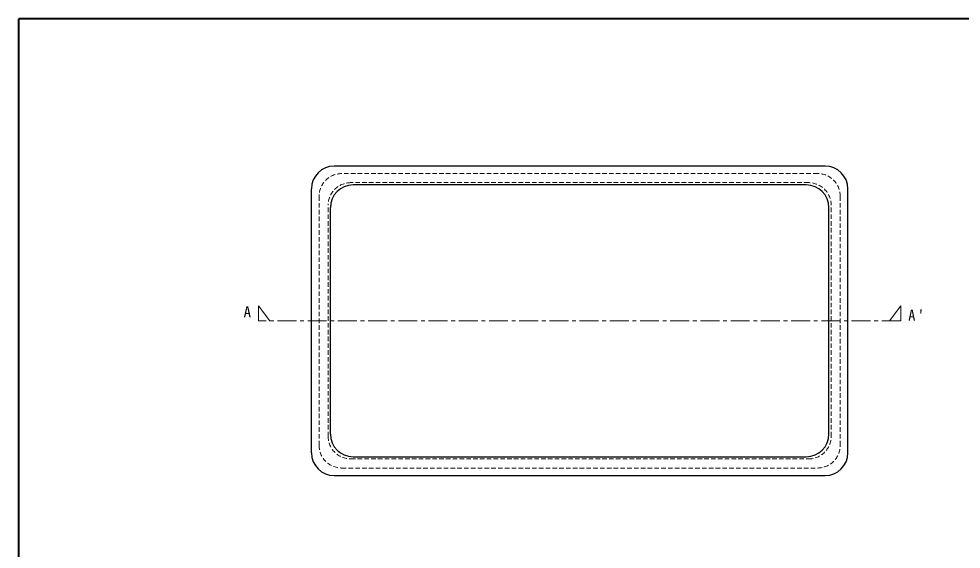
# Model space of a CAD drawing. Units: millimetres, scale not verified. Extents: x -1061 to 964, y -679 to 726.
# Drawn here: x -1061 to 186, y 23 to 726 of the extents above; entities that cross this region are included whole.
import ezdxf
from ezdxf.enums import TextEntityAlignment as Align

# ---------------------------------------------------------------- set-up
doc = ezdxf.new("R2010")
doc.units = ezdxf.units.MM
doc.header["$LTSCALE"] = 5
doc.linetypes.add('CHAIN1', pattern=[8, 5, -1, 1, -1])
doc.linetypes.add('DASHED1', pattern=[1.8, 1.2, -0.6])
doc.layers.add('0-0', color=7, linetype='Continuous', lineweight=18)
doc.styles.add('ＭＳ ゴシック', font='')
doc.styles.get('ＭＳ ゴシック').set_extended_font_data('MS Gothic')

msp = doc.modelspace()

# ---------------------------------------------------------------- linework, layer by layer
at = {"layer": '0-0', "color": 1, "lineweight": 40}
for p in [(-1061.401, -679.043), (963.599, 725.957)]:
    msp.add_line(p, (-1061.401, 725.957), dxfattribs=at)
at = {"layer": '0-0', "color": 5, "lineweight": 25}
for p, q in [((6.099, 530.957), (-643.901, 530.957)), ((-673.901, 150.957), (-673.901, 500.957)), ((-18.901, 505.957), (-618.901, 505.957)), ((36.099, 150.957), (36.099, 500.957)), ((-648.901, 175.957), (-648.901, 475.957)), ((11.099, 175.957), (11.099, 475.957)), ((-618.901, 145.957), (-18.901, 145.957)), ((-643.901, 120.957), (6.099, 120.957))]:
    msp.add_line(p, q, dxfattribs=at)
at = {"layer": '0-0', "color": 4, "linetype": 'DASHED1', "lineweight": 9}
for p, q in [((-3.901, 520.957), (-633.901, 520.957)), ((-663.901, 160.957), (-663.901, 490.957)), ((26.099, 160.957), (26.099, 490.957)), ((-633.901, 130.957), (-3.901, 130.957))]:
    msp.add_line(p, q, dxfattribs=at)
at = {"layer": '0-0', "linetype": 'DASHED1'}
for p, q in [((-15.901, 508.957), (-621.901, 508.957)), ((-651.901, 172.957), (-651.901, 478.957)), ((14.099, 172.957), (14.099, 478.957)), ((-621.901, 142.957), (-15.901, 142.957))]:
    msp.add_line(p, q, dxfattribs=at)
at = {"layer": '0-0', "color": 4, "linetype": 'CHAIN1', "lineweight": 9}
for p, q in [((-743.901, 345.957), (-728.901, 325.957)), ((106.099, 345.957), (91.099, 325.957)), ((106.099, 325.957), (106.099, 345.957))]:
    msp.add_line(p, q, dxfattribs=at)
msp.add_lwpolyline([(106.099, 325.957), (-743.901, 325.957), (-743.901, 345.957)], dxfattribs=at)
at = {"layer": '0-0', "color": 5, "lineweight": 25}
for centre, start, end in [((-643.901, 500.957), 90, 180), ((6.099, 500.957), 0, 90), ((-618.901, 475.957), 90, 180), ((-18.901, 475.957), 0, 90), ((-618.901, 175.957), 180, 270), ((-18.901, 175.957), 270, 0), ((-643.901, 150.957), 180, 270), ((6.099, 150.957), 270, 0)]:
    msp.add_arc(centre, 30, start, end, dxfattribs=at)
at = {"layer": '0-0', "color": 4, "linetype": 'DASHED1', "lineweight": 9}
for centre, start, end in [((-633.901, 490.957), 90, 180), ((-3.901, 490.957), 0, 90), ((-633.901, 160.957), 180, 270), ((-3.901, 160.957), 270, 0)]:
    msp.add_arc(centre, 30, start, end, dxfattribs=at)
at = {"layer": '0-0', "linetype": 'DASHED1'}
for centre, start, end in [((-621.901, 478.957), 90, 180), ((-15.901, 478.957), 0, 90), ((-621.901, 172.957), 180, 270), ((-15.901, 172.957), 270, 0)]:
    msp.add_arc(centre, 30, start, end, dxfattribs=at)

# ---------------------------------------------------------------- texts
at = {"layer": '0-0', "style": 'ＭＳ ゴシック'}
msp.add_text('A', height=14.66, dxfattribs=at).set_placement((-763.901, 325.957), align=Align.BOTTOM_LEFT)
at = {"layer": '0-0', "insert": (116.099, 325.957), "char_height": 14.66, "attachment_point": 7, "style": 'ＭＳ ゴシック'}
msp.add_mtext("\\T1.27;\\W0.95;A'", dxfattribs=at)

doc.saveas('drawing.dxf')
